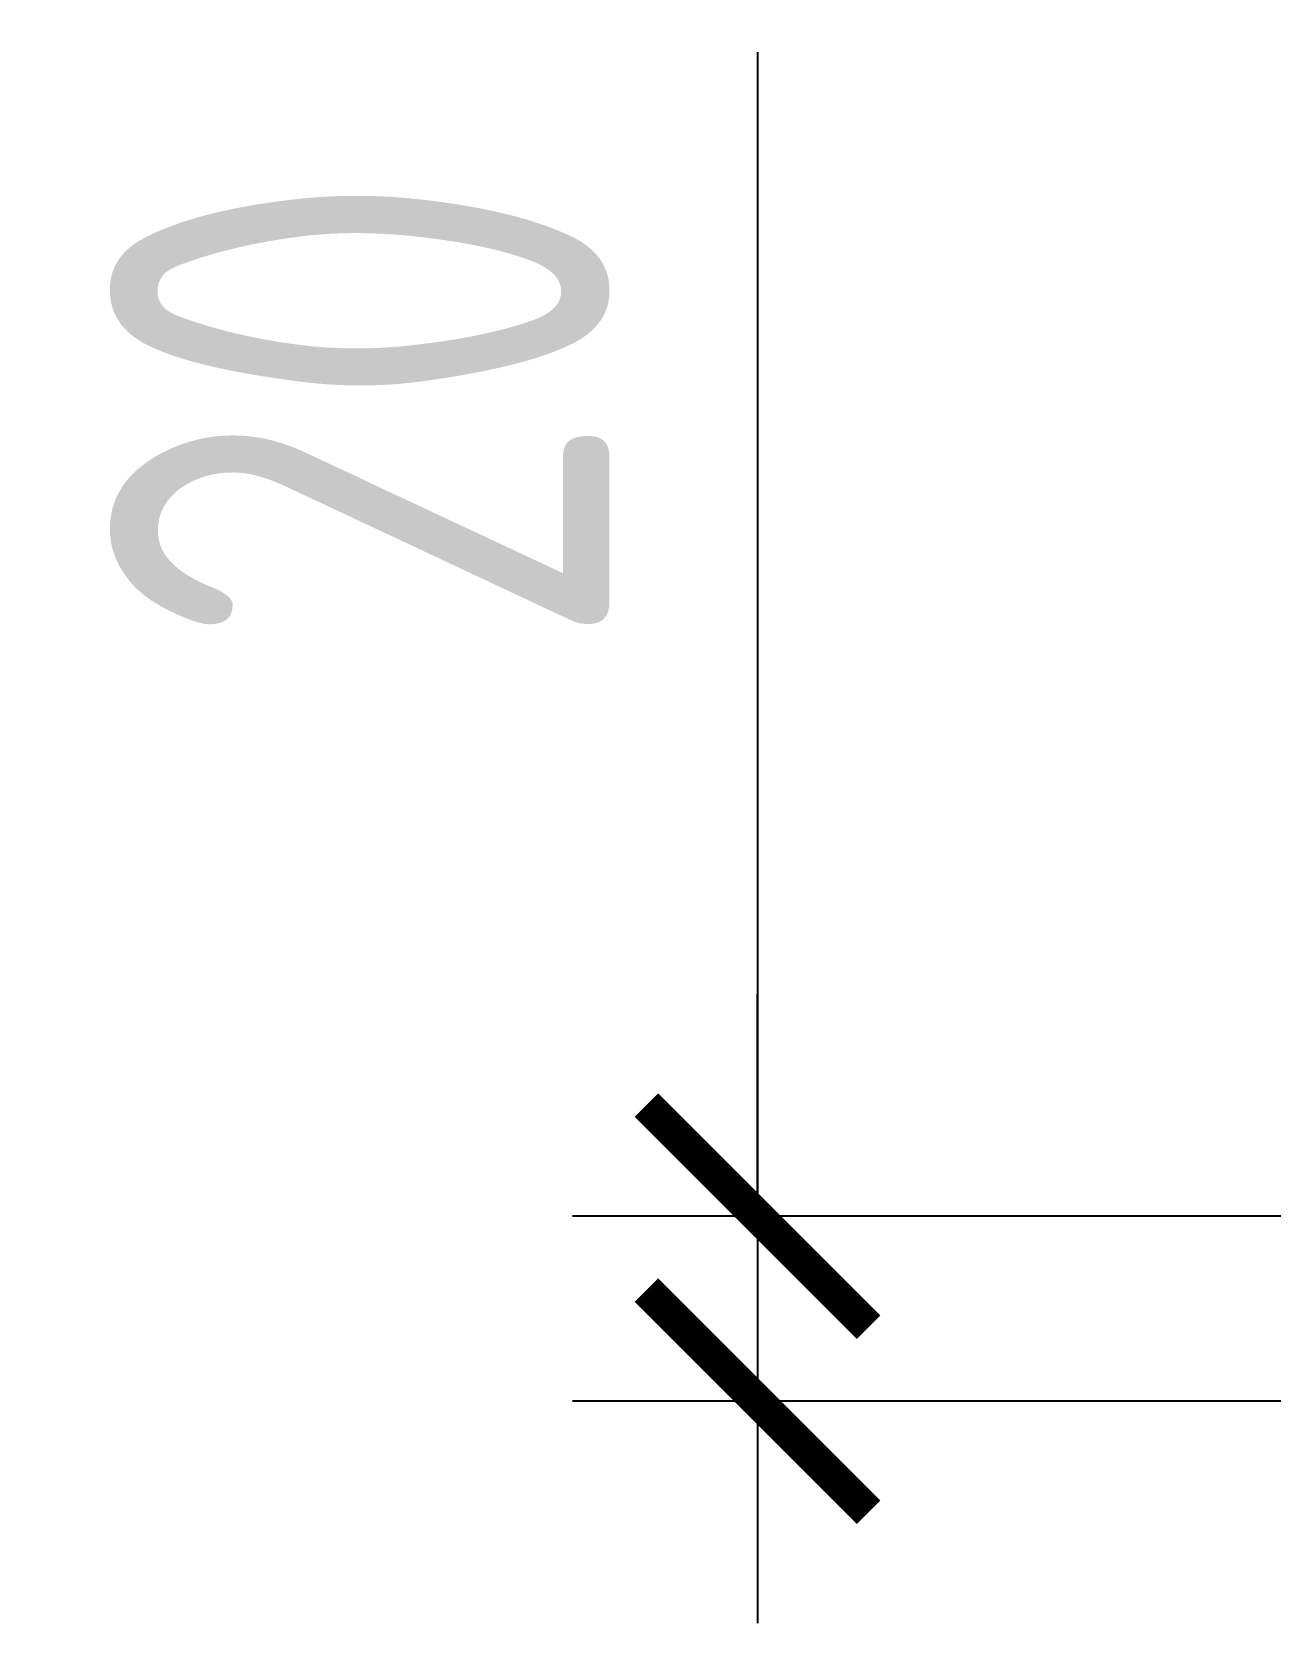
# Model space of a CAD drawing. Header units: millimetres. Extents: x 77165 to 11476408, y -193619 to 1121001.
# Drawn here: x 204312 to 204981, y 353061 to 353922 of the extents above; entities that cross this region are included whole.
import ezdxf

# ---------------------------------------------------------------- set-up
doc = ezdxf.new("R2010")
doc.units = ezdxf.units.MM
doc.layers.get('Defpoints').update_dxf_attribs({"color": 3})
doc.layers.add('Элементы узлов', color=7, linetype='Continuous', lineweight=9)
doc.styles.add('ISOCPEUR', font='isocpeur.ttf', dxfattribs={"width": 0.7, "height": 270})
doc.dimstyles.new('R_100', dxfattribs={"dimtxt": 270, "dimasz": 120, "dimexe": 100, "dimexo": 100, "dimgap": 80, "dimtad": 1, "dimdec": 0, "dimrnd": 5, "dimzin": 0, "dimdsep": 46, "dimtxsty": 'ISOCPEUR', "dimblk": 'ARCHTICK', "dimcen": 100, "dimdle": 100, "dimclrd": 256, "dimclre": 256, "dimclrt": 256, "dimadec": 0, "dimazin": 0, "dimtfac": 2, "dimtdec": 0, "dimtofl": 0, "dimtmove": 1, "dimatfit": 3, "dimfxl": 1, "dimtvp": 3, "dimtolj": 1, "dimtzin": 0, "dimarcsym": 0})

# ---------------------------------------------------------------- blocks, each defined once
blk = doc.blocks.new('_ARCHTICK')
at = {"color": 0, "linetype": 'ByBlock', "const_width": 0.15}
blk.add_lwpolyline([(-0.5, -0.5), (0.5, 0.5)], dxfattribs=at)
blk = doc.blocks.new('*D629')
at = {"layer": 'Defpoints', "color": 0, "transparency": 16777216}
for p in [(205108.39, 353281.49), (204704.45, 353181.49), (205108.39, 353181.49)]:
    blk.add_point(p, dxfattribs=at)
at = {"layer": 'Элементы узлов', "lineweight": -2, "transparency": 16777216}
for p, q in [((204704.45, 353910.57), (204704.45, 353281.49)), ((204704.45, 353281.49), (204704.45, 353401.49)), ((205008.39, 353281.49), (204604.45, 353281.49)), ((204704.45, 353281.49), (204704.45, 353181.49)), ((205008.39, 353181.49), (204604.45, 353181.49)), ((204704.45, 353181.49), (204704.45, 353061.49))]:
    blk.add_line(p, q, dxfattribs=at)
at = {"layer": 'Элементы узлов', "lineweight": -2, "transparency": 16777216, "xscale": 120, "yscale": 120, "zscale": 120}
for p, rotation in [((204704.45, 353281.49), 270), ((204704.45, 353181.49), 90)]:
    blk.add_blockref('_ARCHTICK', p, dxfattribs=dict(at, rotation=rotation))
at = {"layer": 'Элементы узлов', "lineweight": 15, "transparency": 16777216, "insert": (204489.45, 353717.17), "char_height": 270, "attachment_point": 5, "rotation": 90, "style": 'ISOCPEUR'}
blk.add_mtext('\\A1;20', dxfattribs=at)

msp = doc.modelspace()

# ---------------------------------------------------------------- dimensions: what is measured, and where the dimension line sits
at = {"layer": 'Элементы узлов', "lineweight": 15}
dim = msp.add_linear_dim(base=(204704.44862, 353181.49485), p1=(205108.38991, 353281.49485), p2=(205108.38991, 353181.49485), angle=90, text='20', dimstyle='R_100', override={"dimpost": '\\X'}, dxfattribs=at)
dim.commit()
dim.dimension.update_dxf_attribs({"geometry": '*D629', "text_midpoint": (204750.57476, 353717.17302), "dimtype": 160})

doc.saveas('drawing.dxf')
